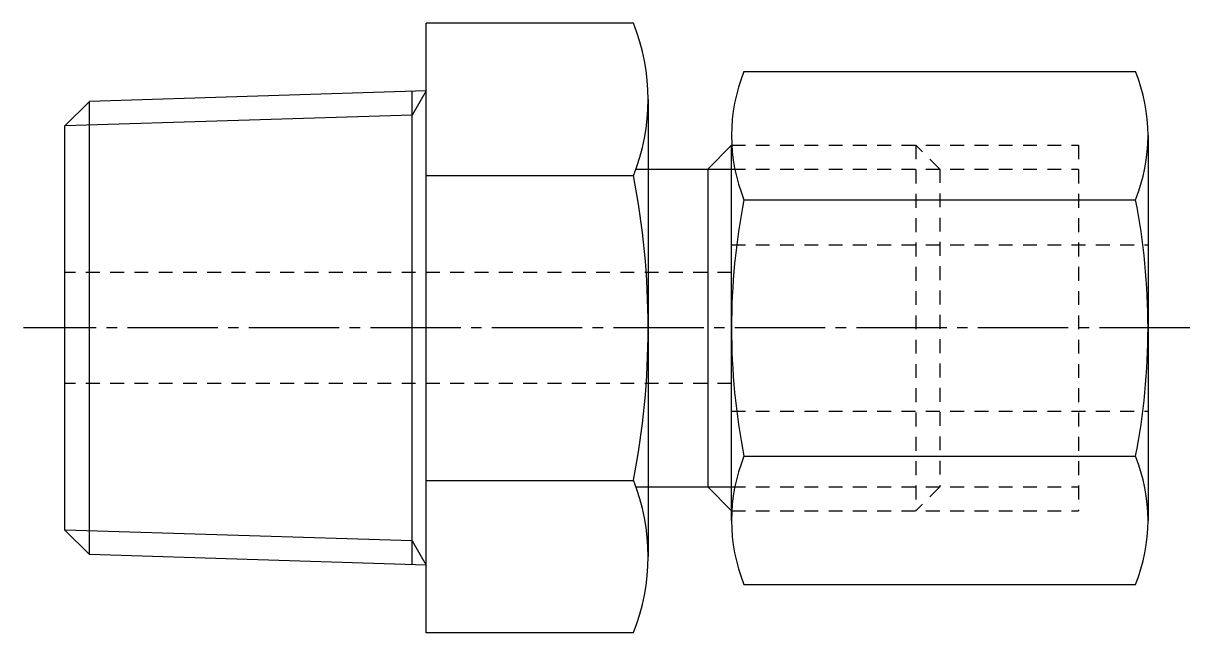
# Model space of a CAD drawing. Extents: x 48.9 to 124.2, y 21.7 to 93.3.
# Drawn here: x 82.17 to 124.17, y 71.32 to 93.26 of the extents above; entities outside this region: 2.
import ezdxf

# ---------------------------------------------------------------- set-up
doc = ezdxf.new("R2010")
doc.units = 0
doc.header["$LTSCALE"] = 0.25
doc.linetypes.add('CENTER', pattern=[17.5, 13, -1.5, 1.5, -1.5])
doc.linetypes.add('DASHED', pattern=[3.5, 2, -1.5])
doc.layers.get('0').update_dxf_attribs({"linetype": 'CONTINUOUS'})
doc.layers.add('CENTER', color=1, linetype='CENTER')
doc.styles.get("Standard").update_dxf_attribs({"font": 'txt.shx'})

msp = doc.modelspace()

# ---------------------------------------------------------------- linework, layer by layer
for p, q in [((96.667, 71.319), (96.667, 93.259)), ((104.134, 93.259), (96.667, 93.259)), ((108.115, 91.526), (122.218, 91.526)), ((96.667, 90.828), (84.55, 90.449)), ((96.163, 73.766), (96.163, 90.812)), ((83.667, 89.565), (84.55, 90.449)), ((84.55, 74.129), (84.55, 90.449)), ((104.667, 90.516), (104.667, 74.062)), ((83.667, 75.012), (83.667, 89.565)), ((122.667, 89.217), (122.667, 82.289)), ((106.811, 88.011), (107.667, 88.867)), ((107.667, 82.289), (107.667, 88.867)), ((104.225, 88.011), (106.811, 88.011)), ((106.811, 88.011), (106.811, 76.566)), ((96.667, 87.774), (104.134, 87.774)), ((108.115, 86.908), (122.218, 86.908)), ((107.667, 75.361), (107.667, 82.289)), ((122.667, 82.289), (122.667, 75.361)), ((108.115, 77.67), (122.218, 77.67)), ((96.667, 76.804), (104.134, 76.804)), ((104.225, 76.566), (106.811, 76.566)), ((106.811, 76.566), (107.667, 75.71)), ((83.667, 75.012), (84.55, 74.129)), ((96.667, 73.75), (84.55, 74.129)), ((108.115, 73.051), (122.218, 73.051)), ((104.134, 71.319), (96.667, 71.319))]:
    msp.add_line(p, q)
at = {"color": 3, "linetype": 'CONTINUOUS'}
for p, q in [((96.667, 90.828), (96.163, 89.956)), ((96.163, 89.956), (83.667, 89.565)), ((106.811, 88.011), (107.667, 88.011)), ((106.811, 76.566), (107.667, 76.566)), ((96.163, 74.622), (83.667, 75.012)), ((96.163, 74.622), (96.667, 73.75))]:
    msp.add_line(p, q, dxfattribs=at)
at = {"color": 3, "linetype": 'DASHED'}
for p, q in [((107.667, 88.867), (120.167, 88.867)), ((115.167, 88.011), (114.311, 88.867)), ((114.311, 88.867), (114.311, 75.71)), ((120.167, 88.867), (120.167, 75.71)), ((107.667, 88.011), (120.167, 88.011)), ((115.167, 88.011), (115.167, 76.566)), ((107.667, 85.289), (122.667, 85.289)), ((107.667, 84.289), (83.667, 84.289)), ((107.667, 80.289), (83.667, 80.289)), ((107.667, 79.289), (122.667, 79.289)), ((107.667, 76.566), (120.167, 76.566)), ((115.167, 76.566), (114.311, 75.71)), ((107.667, 75.71), (120.167, 75.71))]:
    msp.add_line(p, q, dxfattribs=at)
for centre, radius, start, end in [((97.342, 90.516), 7.325, 338.0126, 21.9874), ((113.835, 89.217), 6.168, 158.0126, 201.9874), ((116.498, 89.217), 6.168, 338.0126, 21.9874), ((76.167, 82.289), 28.5, 348.9042, 11.0958), ((131.667, 82.289), 24, 168.9042, 191.0958), ((98.667, 82.289), 24, 348.9042, 11.0958), ((113.835, 75.361), 6.168, 158.0126, 201.9874), ((116.498, 75.361), 6.168, 338.0126, 21.9874), ((97.342, 74.062), 7.325, 338.0126, 21.9874)]:
    msp.add_arc(centre, radius, start, end)
at = {"layer": 'CENTER'}
msp.add_line((124.167, 82.289), (82.167, 82.289), dxfattribs=at)

# ---------------------------------------------------------------- texts
for s, p in [('DKPT6 - 3', (48.516, 29.172)), ('DKPT63', (48.516, 21.672))]:
    msp.add_text(s, height=2).set_placement(p)

doc.saveas('drawing.dxf')
